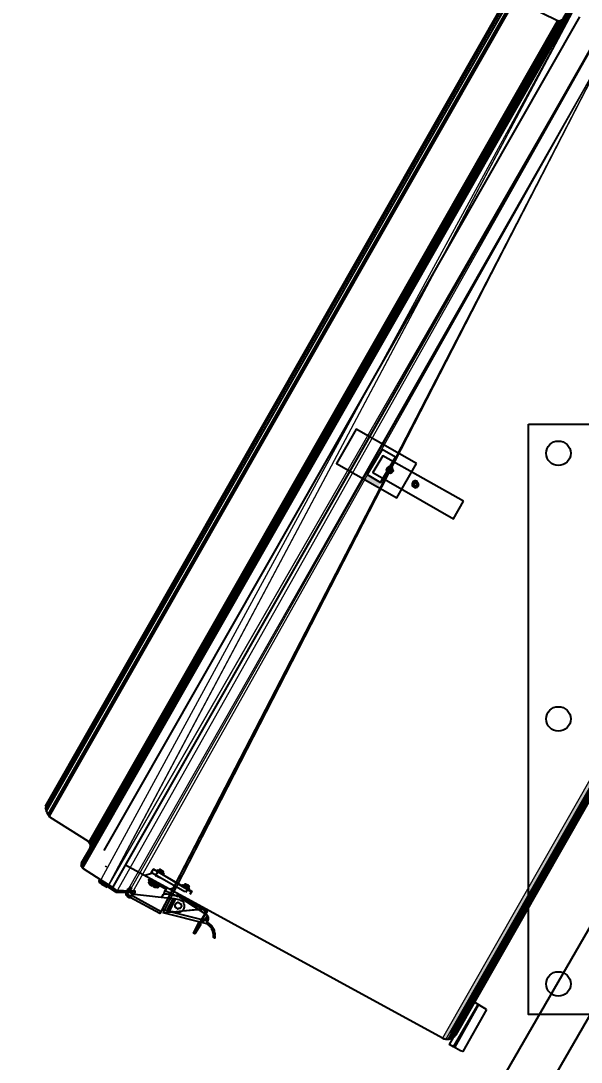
# Model space of a CAD drawing. Header units: feet. Extents: x -17 to 646, y -41 to 598.
# Drawn here: x 632.475 to 633.141, y 594.082 to 595.32 of the extents above; entities that cross this region are included whole.
import ezdxf
from ezdxf import colors
from ezdxf.entities.mleader import LeaderData, LeaderLine
from ezdxf.math import Vec2, Vec3

# ---------------------------------------------------------------- set-up
doc = ezdxf.new("R2010")
doc.units = ezdxf.units.FT
doc.header["$MEASUREMENT"] = 0
for name, color, linetype in [('G-ANNO-TEXT', 1, 'Continuous'), ('PDF2_x-model-project-components-MET$CABLE-GRIPS', 7, 'Continuous'), ('PDF2_x-model-project-components-MET$Enclosure$Exteriopr$Views', 7, 'Continuous')]:
    doc.layers.add(name, color=color, linetype=linetype)
doc.layers.add('PDF2_0', color=7, linetype='Continuous', true_color=0x767676)
doc.styles.add('NEI-A', font='arial.ttf')

msp = doc.modelspace()

# ---------------------------------------------------------------- linework, layer by layer
at = {"layer": 'PDF2_0', "color": 7, "lineweight": 25}
msp.add_lwpolyline([(633.91236, 595.56022), (632.51048, 593.13161), (632.55632, 593.10578), (633.9581, 595.5343), (633.91247, 595.56016)], dxfattribs=at)
at = {"layer": 'PDF2_0', "color": 254, "lineweight": 25, "true_color": 0xdbdbdb}
for points in [[(632.54715, 594.31504), (633.13303, 595.34262)], [(632.54715, 594.31421), (633.13387, 595.34262)], [(632.54715, 594.31671), (633.1322, 595.34179)], [(632.54799, 594.31337), (633.1347, 595.34262)], [(632.54882, 594.31171), (633.13637, 595.34179)]]:
    msp.add_lwpolyline(points, dxfattribs=at)
at = {"layer": 'PDF2_0', "color": 7, "lineweight": 25}
msp.add_lwpolyline([(632.55799, 594.33671), (632.54799, 594.31921), (632.54715, 594.31504), (632.54965, 594.31171), (632.58466, 594.2892), (633.17387, 595.32345), (633.1372, 595.34179), (633.13303, 595.34179), (633.1297, 595.33929), (633.1197, 595.32179)], close=True, dxfattribs=at)
at = {"layer": 'PDF2_0', "color": 7, "lineweight": 0, "true_color": 0xffffff}
for points in [[(633.1297, 595.33929), (632.54799, 594.31921), (633.1197, 595.32179)], [(632.56882, 594.2967), (632.56882, 594.29504), (633.1372, 595.34179)], [(633.1372, 595.34179), (632.57799, 594.2892)], [(632.57882, 594.29004), (633.1372, 595.34179)], [(633.17387, 595.32345), (632.57882, 594.29004), (633.17054, 595.31762), (633.16554, 595.30929), (632.57882, 594.29004)], [(633.16554, 595.30762), (632.58882, 594.28337)], [(632.60049, 594.28254), (633.1722, 595.28678), (632.60132, 594.2792)], [(632.64549, 594.2617), (633.1722, 595.28678), (632.60466, 594.27754)], [(632.64049, 594.25837), (633.1722, 595.28678), (632.64133, 594.26004)], [(632.64216, 594.26087), (633.1722, 595.28678), (632.64299, 594.26254)], [(632.64299, 594.2617), (633.1722, 595.28678), (632.64383, 594.26254)], [(632.64633, 594.2617), (632.64549, 594.26004), (633.1722, 595.28678)], [(632.64549, 594.2592), (632.69466, 594.2642), (632.64466, 594.2592), (632.6955, 594.26337)], [(632.69633, 594.2617), (632.6805, 594.23503), (632.69633, 594.26254), (632.68716, 594.2467)], [(632.6805, 594.23503), (632.69633, 594.26087)], [(632.69466, 594.2567), (632.6805, 594.23503), (632.69633, 594.26004)], [(632.6805, 594.23503), (632.69633, 594.2592)], [(632.69717, 594.25587), (632.68966, 594.24753), (632.6805, 594.23503)], [(632.698, 594.2542), (632.68966, 594.24753), (632.698, 594.25337)], [(632.698, 594.25253), (632.68966, 594.24753), (632.698, 594.2517)], [(632.68883, 594.24587), (632.68216, 594.2342)], [(632.698, 594.2442), (632.69883, 594.2467), (632.69883, 594.2442)], [(632.69967, 594.24337), (632.70217, 594.24337)], [(632.70217, 594.24087), (632.703, 594.24253), (632.70217, 594.24003)], [(632.70217, 594.2392), (632.70383, 594.2417)], [(632.70383, 594.24087), (632.703, 594.23837)], [(632.70383, 594.23337), (632.7055, 594.23753)], [(632.70383, 594.23253), (632.7055, 594.23587), (632.70383, 594.2317), (632.7055, 594.23503)], [(632.70383, 594.23087), (632.70633, 594.23503), (632.70383, 594.23003), (632.70633, 594.2342)], [(632.70633, 594.23253), (632.70383, 594.23003), (632.70633, 594.2317)], [(632.70383, 594.23003), (632.70633, 594.23087)], [(632.7055, 594.23087), (632.7055, 594.2292)]]:
    msp.add_lwpolyline(points, dxfattribs=at)
at = {"layer": 'PDF2_0', "color": 252, "lineweight": 0, "const_width": 0.000833}
msp.add_lwpolyline([(633.07928, 594.83966), (633.78017, 594.83966), (633.78017, 594.13878), (633.07928, 594.13878)], close=True, dxfattribs=at)
at = {"layer": 'PDF2_0', "color": 252, "lineweight": 25}
msp.add_lwpolyline([(633.07886, 594.84008), (633.77975, 594.84008), (633.77975, 594.13836), (633.07886, 594.13836)], close=True, dxfattribs=at)
at = {"layer": 'PDF2_0', "color": 7, "lineweight": 0, "true_color": 0xffffff, "const_width": 0.00177}
msp.add_lwpolyline([(632.69883, 594.24545), (632.69967, 594.24462), (632.70175, 594.2442)], dxfattribs=at)
at = {"layer": 'PDF2_0', "color": 252, "lineweight": 25}
for centre in [(633.11428, 594.8055), (633.11428, 594.48964), (633.11428, 594.17461)]:
    msp.add_circle(centre, 0.01458, dxfattribs=at)
at = {"layer": 'PDF2_0', "color": 7, "true_color": 0xffffff, "transparency": 33554559}
for points in [[(633.5314, 595.07093), (633.52723, 595.07593), (632.97635, 594.11002)], [(632.98385, 594.10919), (633.5314, 595.07093), (632.97635, 594.11002)], [(633.5314, 595.0601), (632.98385, 594.10919), (633.5314, 595.07093)], [(632.99969, 594.12752), (633.5314, 595.0601), (632.98385, 594.10919)]]:
    msp.add_solid(points, dxfattribs=at)
at = {"layer": 'PDF2_x-model-project-components-MET$CABLE-GRIPS', "lineweight": 25}
msp.add_lwpolyline([(633.02886, 594.14419), (633.00052, 594.09419), (632.99802, 594.09502), (632.98969, 594.10002), (632.98469, 594.10252), (633.01386, 594.15336)], dxfattribs=at)
at = {"layer": 'PDF2_x-model-project-components-MET$Enclosure$Exteriopr$Views', "lineweight": 25}
for p, q in [((632.90968, 594.78591), (632.91052, 594.78424)), ((632.91135, 594.78424), (632.91135, 594.78758)), ((632.91385, 594.78424), (632.91635, 594.78424)), ((632.6705, 594.29337), (632.6705, 594.2917))]:
    msp.add_line(p, q, dxfattribs=at)
for points in [[(633.1197, 595.32095), (633.11887, 595.32095), (633.11553, 595.31929), (633.1122, 595.32012), (633.06303, 595.34429), (633.05719, 595.34512), (633.05219, 595.34346), (633.04803, 595.33929), (632.50632, 594.38921), (632.50465, 594.38338), (632.50632, 594.37838), (632.50965, 594.37338), (632.55549, 594.34421), (632.55799, 594.34087), (632.55799, 594.33754), (632.55882, 594.33754)], [(632.94552, 594.79341), (632.87385, 594.83425), (632.85051, 594.79341), (632.92218, 594.75257)], [(632.92052, 594.80091), (632.90468, 594.81008), (632.88718, 594.78008), (632.90301, 594.77091)], [(633.00136, 594.74841), (632.90552, 594.80258), (632.89385, 594.78258), (632.98969, 594.72757)], [(632.91635, 594.78258), (632.91718, 594.78341), (632.91718, 594.78424), (632.91802, 594.78508), (632.91802, 594.78424)], [(632.61132, 594.28254), (632.61132, 594.28504), (632.60549, 594.28504), (632.60549, 594.28337), (632.60632, 594.28254), (632.60716, 594.28254), (632.60799, 594.28337), (632.60882, 594.28254), (632.60966, 594.28254), (632.61049, 594.28337), (632.61049, 594.28254)], [(632.63799, 594.29337), (632.63716, 594.29254), (632.63799, 594.29254)], [(632.67383, 594.29004), (632.67466, 594.29087), (632.67466, 594.2917), (632.67133, 594.29337), (632.6705, 594.29337), (632.6755, 594.29004)], [(632.6655, 594.26504), (632.66466, 594.26504), (632.66466, 594.2642), (632.663, 594.2642), (632.66216, 594.26337), (632.66133, 594.2642), (632.65966, 594.26504), (632.65966, 594.26587), (632.65883, 594.26587), (632.65883, 594.2692), (632.6605, 594.27087), (632.66133, 594.27087), (632.66216, 594.2717), (632.6655, 594.27004), (632.6655, 594.2692), (632.66633, 594.26754), (632.66633, 594.2667), (632.6655, 594.26587)]]:
    msp.add_lwpolyline(points, close=True, dxfattribs=at)
at = {"layer": 'PDF2_x-model-project-components-MET$Enclosure$Exteriopr$Views', "color": 254, "lineweight": 25, "true_color": 0xdbdbdb}
for points in [[(632.50465, 594.38254), (633.05303, 595.34429)], [(632.50465, 594.38588), (633.05053, 595.34262)], [(632.50548, 594.37921), (633.05636, 595.34512)], [(632.50798, 594.37588), (633.06053, 595.34512)], [(632.50965, 594.37421), (633.06303, 595.34429)], [(632.55715, 594.34338), (633.11303, 595.31929)], [(632.55715, 594.34254), (633.11387, 595.31929)], [(632.55799, 594.33754), (633.11887, 595.32095)], [(633.11553, 595.31845), (632.55799, 594.34087), (633.11637, 595.31929), (632.55882, 594.34004)], [(632.55799, 594.34171), (633.1147, 595.31845)], [(632.55882, 594.33921), (633.1172, 595.31929)]]:
    msp.add_lwpolyline(points, dxfattribs=at)
at = {"layer": 'PDF2_x-model-project-components-MET$Enclosure$Exteriopr$Views', "color": 9, "lineweight": 0, "true_color": 0xb9b9b9}
for points in [[(632.50465, 594.38338), (633.05303, 595.34429), (632.50465, 594.38254), (633.05386, 595.34429)], [(633.05219, 595.34346), (632.50465, 594.38421), (633.05136, 595.34346), (632.50465, 594.38588), (633.05053, 595.34262), (632.50548, 594.38671), (633.04969, 595.34179), (632.50548, 594.38838), (633.04886, 595.34095), (632.50632, 594.38921)], [(632.55632, 594.34338), (633.11303, 595.31929)], [(632.55715, 594.34254), (633.1147, 595.31929)], [(633.11387, 595.31929), (632.55715, 594.34254)], [(633.11887, 595.32095), (632.55799, 594.33754), (633.1197, 595.32095)], [(632.55799, 594.34087), (633.11637, 595.31929)], [(632.55799, 594.34087), (633.11553, 595.31929), (632.55799, 594.34171)], [(632.55799, 594.34254), (633.1147, 595.31929), (632.55799, 594.34171)], [(633.11887, 595.32095), (632.55882, 594.33837)], [(633.11803, 595.32012), (632.55882, 594.33921)], [(632.55882, 594.34004), (633.1172, 595.32012)], [(633.11637, 595.31929), (632.55882, 594.34004), (633.1172, 595.31929)], [(633.52723, 595.07593), (632.97635, 594.11002)], [(632.98052, 594.10836), (633.53057, 595.0726)], [(633.5314, 595.07093), (632.98302, 594.10836), (633.5314, 595.0701)], [(633.53223, 595.06927), (632.98469, 594.10919)], [(632.98719, 594.11002), (633.53223, 595.06593)], [(632.98802, 594.11002), (633.53223, 595.0651), (632.98802, 594.11086), (633.53223, 595.06427), (632.98969, 594.11169), (633.53223, 595.0626), (632.99136, 594.11336), (633.5314, 595.0601)]]:
    msp.add_lwpolyline(points, dxfattribs=at)
at = {"layer": 'PDF2_x-model-project-components-MET$Enclosure$Exteriopr$Views', "lineweight": 25}
for points in [[(632.57466, 594.33337), (633.1397, 595.32429)], [(632.55799, 594.33671), (633.11887, 595.32095)], [(632.59966, 594.31587), (633.15804, 595.29512)], [(633.5264, 595.06427), (632.98552, 594.11586)], [(632.91635, 594.78841), (632.91635, 594.78924), (632.91218, 594.78924), (632.91135, 594.78841), (632.90968, 594.78591), (632.91052, 594.78424), (632.91052, 594.78341), (632.91135, 594.78341), (632.91468, 594.78174), (632.91635, 594.78258)], [(632.91135, 594.78758), (632.91218, 594.78758), (632.91218, 594.78841), (632.91468, 594.78841), (632.91552, 594.78758), (632.91635, 594.78674), (632.91635, 594.78424)], [(632.91552, 594.78674), (632.91552, 594.78341), (632.91385, 594.78341), (632.91135, 594.78424)], [(632.91135, 594.78258), (632.91302, 594.78174)], [(632.91552, 594.78674), (632.91385, 594.78758), (632.91302, 594.78758), (632.91218, 594.78591), (632.91218, 594.78508), (632.91385, 594.78424)], [(632.91635, 594.78924), (632.91718, 594.78841)], [(632.91802, 594.78591), (632.91718, 594.78758), (632.91635, 594.78841)], [(632.91718, 594.78424), (632.91802, 594.78591)], [(632.94635, 594.77174), (632.94552, 594.77258), (632.94468, 594.77174), (632.94468, 594.77258), (632.94385, 594.77258), (632.94135, 594.77174), (632.94052, 594.76924), (632.94052, 594.76674), (632.94135, 594.76674), (632.94135, 594.76591), (632.94385, 594.76424), (632.94635, 594.76508), (632.94802, 594.76674), (632.94719, 594.76674), (632.94635, 594.76508), (632.94468, 594.76508), (632.94385, 594.76424)], [(632.94635, 594.76841), (632.94719, 594.76758), (632.94635, 594.76674), (632.94552, 594.76674), (632.94552, 594.76591), (632.94385, 594.76591), (632.94218, 594.76674), (632.94385, 594.76591), (632.94135, 594.76924), (632.94218, 594.77008), (632.94218, 594.77091), (632.94635, 594.77091), (632.94635, 594.77008), (632.94719, 594.76841)], [(632.94468, 594.77008), (632.94302, 594.77008), (632.94218, 594.76841), (632.94302, 594.76841), (632.94218, 594.76758), (632.94468, 594.76674), (632.94552, 594.76758), (632.94552, 594.76841), (632.94719, 594.76841)], [(632.94635, 594.76841), (632.94552, 594.76924), (632.94468, 594.77008)], [(632.94635, 594.77174), (632.94719, 594.77091)], [(632.94802, 594.76674), (632.94802, 594.76841), (632.94719, 594.77091)], [(632.94719, 594.77008), (632.94802, 594.76841)], [(632.94635, 594.76591), (632.94719, 594.76591)], [(632.55882, 594.33754), (632.54715, 594.31837)], [(632.57632, 594.31337), (632.57716, 594.31504)], [(632.6705, 594.2842), (632.63216, 594.30587), (632.63133, 594.30587), (632.63049, 594.30671), (632.63299, 594.31087), (632.67883, 594.28504), (632.67633, 594.28087)], [(632.678, 594.2842), (632.63299, 594.31087)], [(632.63716, 594.30837), (632.63799, 594.31004), (632.64549, 594.30587), (632.64466, 594.30421)], [(632.64549, 594.30504), (632.63799, 594.31004)], [(632.64049, 594.30837), (632.63966, 594.30921), (632.63883, 594.31004), (632.64049, 594.30921)], [(632.63883, 594.30921), (632.64383, 594.30671)], [(632.63966, 594.31004), (632.64299, 594.30837), (632.64383, 594.30754), (632.64216, 594.30837), (632.64216, 594.30921)], [(632.63966, 594.30837), (632.63966, 594.30921)], [(632.64049, 594.31087), (632.64466, 594.30837), (632.64466, 594.30754), (632.64383, 594.30754), (632.64383, 594.30587)], [(632.64466, 594.30837), (632.64049, 594.31004), (632.64049, 594.31087), (632.64383, 594.30837), (632.64466, 594.30754)], [(632.56882, 594.2992), (632.56799, 594.2967), (632.57299, 594.2942)], [(632.57799, 594.2892), (632.57216, 594.29254), (632.57216, 594.29337), (632.56882, 594.29504), (632.56882, 594.2967)], [(632.60549, 594.28504), (632.58966, 594.28587), (632.58466, 594.2892), (632.59466, 594.30671)], [(632.63133, 594.30587), (632.62299, 594.30337)], [(632.62883, 594.30004), (632.62716, 594.29837), (632.63966, 594.29087)], [(632.63966, 594.2917), (632.63883, 594.29087), (632.63966, 594.29087), (632.63883, 594.2892), (632.63466, 594.2892), (632.63299, 594.29004), (632.63299, 594.29087), (632.62966, 594.29254), (632.62883, 594.29254), (632.62883, 594.29337), (632.62799, 594.2942), (632.62799, 594.29504), (632.62716, 594.29504), (632.62883, 594.29754)], [(632.64716, 594.28754), (632.62883, 594.29754), (632.62966, 594.30004)], [(632.62883, 594.2967), (632.62883, 594.29837)], [(632.64049, 594.2917), (632.63966, 594.29087), (632.62883, 594.2967)], [(632.63133, 594.2967), (632.63049, 594.2967)], [(632.63799, 594.30754), (632.63549, 594.30337), (632.63716, 594.30254)], [(632.63966, 594.30171), (632.64049, 594.30087), (632.63883, 594.30171), (632.63883, 594.30254)], [(632.64216, 594.30754), (632.64299, 594.30671)], [(632.57049, 594.29587), (632.57049, 594.29504), (632.57799, 594.29087), (632.57882, 594.29004), (632.57799, 594.29004), (632.57799, 594.2892)], [(632.60549, 594.28337), (632.58966, 594.28337), (632.58882, 594.2842), (632.58882, 594.28337), (632.58799, 594.2842), (632.57299, 594.2942), (632.57466, 594.29587)], [(632.60216, 594.2867), (632.60466, 594.28837), (632.60466, 594.2892), (632.60549, 594.28837), (632.60549, 594.2892), (632.60632, 594.2892), (632.60716, 594.28754), (632.60632, 594.28754), (632.60632, 594.2867), (632.60549, 594.2867), (632.60382, 594.28504), (632.60216, 594.2867), (632.60132, 594.28504)], [(632.60466, 594.28837), (632.60549, 594.2867)], [(632.62716, 594.29504), (632.63799, 594.2892)], [(632.62799, 594.29587), (632.63883, 594.2892)], [(632.62883, 594.29254), (632.63133, 594.29087)], [(632.63133, 594.29587), (632.63299, 594.29587)], [(632.63299, 594.29504), (632.63383, 594.29504)], [(632.63383, 594.2942), (632.63466, 594.2942)], [(632.63549, 594.2942), (632.63549, 594.29337)], [(632.63883, 594.29254), (632.63883, 594.2917)], [(632.64549, 594.28087), (632.64716, 594.28587)], [(632.64883, 594.2892), (632.64716, 594.28587), (632.6605, 594.2792), (632.66216, 594.2817)], [(632.64799, 594.2867), (632.64716, 594.28754), (632.64799, 594.2892)], [(632.66133, 594.29004), (632.65216, 594.2867)], [(632.66716, 594.29087), (632.668, 594.29254), (632.6755, 594.28837), (632.67466, 594.2867)], [(632.66966, 594.2917), (632.66966, 594.29254), (632.6705, 594.29337)], [(632.66966, 594.29254), (632.67216, 594.29087), (632.673, 594.29004)], [(632.6705, 594.29254), (632.67466, 594.29087)], [(632.67383, 594.29004), (632.6705, 594.29254)], [(632.67216, 594.2917), (632.67133, 594.29254)], [(632.67383, 594.28754), (632.67133, 594.28337)], [(632.67383, 594.29087), (632.67383, 594.29004)], [(632.67466, 594.2917), (632.6755, 594.29004)], [(632.67466, 594.29004), (632.67466, 594.2892)], [(632.60382, 594.27754), (632.60216, 594.27837), (632.60132, 594.2792), (632.60049, 594.28004), (632.60049, 594.28337)], [(632.60632, 594.27837), (632.60299, 594.28087), (632.60216, 594.28254), (632.60216, 594.28337)], [(632.60382, 594.28004), (632.60216, 594.27837)], [(632.60549, 594.2792), (632.60382, 594.27754), (632.60549, 594.27754)], [(632.64883, 594.2617), (632.64383, 594.26254), (632.64299, 594.2617), (632.64299, 594.26254), (632.64049, 594.25837), (632.60549, 594.27754), (632.60716, 594.28004)], [(632.65883, 594.27504), (632.658, 594.27587), (632.65633, 594.27587), (632.658, 594.27504), (632.65049, 594.2617), (632.64883, 594.2617), (632.65633, 594.27587), (632.61049, 594.28087), (632.60799, 594.28087), (632.60716, 594.28004), (632.64216, 594.26087)], [(632.64299, 594.27754), (632.64466, 594.28087), (632.64549, 594.28087), (632.64549, 594.2817), (632.64883, 594.2817), (632.66383, 594.27837), (632.66466, 594.27754), (632.69633, 594.2567), (632.69717, 594.25587), (632.69717, 594.2542), (632.698, 594.2542), (632.698, 594.2517), (632.69717, 594.2492), (632.69633, 594.24837), (632.69717, 594.24753), (632.69633, 594.24587), (632.64466, 594.2592), (632.64549, 594.26004), (632.64549, 594.26087), (632.64633, 594.2617), (632.64549, 594.26254)], [(632.65049, 594.2617), (632.65133, 594.26087), (632.65883, 594.27504)], [(632.65133, 594.26087), (632.65216, 594.26087), (632.65966, 594.27587), (632.65966, 594.27504)], [(632.65966, 594.27587), (632.663, 594.27504), (632.66383, 594.27504), (632.66466, 594.2742), (632.66716, 594.27337), (632.66883, 594.2717), (632.66883, 594.27004), (632.66966, 594.2692), (632.66966, 594.26587), (632.668, 594.2617), (632.66633, 594.26087), (632.6655, 594.26087), (632.66466, 594.26004), (632.66133, 594.26004), (632.65216, 594.26087)], [(632.65966, 594.27504), (632.658, 594.27504), (632.65883, 594.27587), (632.65966, 594.27504)], [(632.66133, 594.28004), (632.6605, 594.28004)], [(632.6605, 594.2792), (632.66216, 594.27837)], [(632.66133, 594.2792), (632.66133, 594.28004), (632.66216, 594.2792), (632.663, 594.2817)], [(632.693, 594.25837), (632.69466, 594.26087), (632.69466, 594.2617), (632.6855, 594.2667), (632.66216, 594.2792), (632.66133, 594.2792)], [(632.66216, 594.2792), (632.66383, 594.27837)], [(632.663, 594.27837), (632.663, 594.2792)], [(632.66633, 594.2767), (632.66633, 594.27754)], [(632.668, 594.27504), (632.66716, 594.27587), (632.668, 594.27587), (632.66883, 594.2742), (632.66883, 594.27504), (632.66966, 594.27587)], [(632.668, 594.27587), (632.668, 594.27504)], [(632.66966, 594.2742), (632.6705, 594.27504), (632.6705, 594.2742), (632.66966, 594.2742), (632.66883, 594.27504)], [(632.66883, 594.2742), (632.66966, 594.27504)], [(632.66966, 594.2742), (632.66966, 594.27504)], [(632.64299, 594.2617), (632.64049, 594.25837)], [(632.69717, 594.2492), (632.64799, 594.2617)], [(632.6855, 594.2667), (632.68633, 594.26837)], [(632.68633, 594.26587), (632.688, 594.26754)], [(632.69383, 594.2617), (632.69466, 594.2642), (632.6955, 594.26337), (632.69633, 594.26254), (632.69633, 594.26004), (632.69466, 594.2567)], [(632.69466, 594.26004), (632.69633, 594.2592)], [(632.68716, 594.2467), (632.68883, 594.24587), (632.68883, 594.24503), (632.68216, 594.2342), (632.6805, 594.23503), (632.688, 594.24753)], [(632.6805, 594.23503), (632.68716, 594.24753)], [(632.68883, 594.24587), (632.68966, 594.24753)], [(632.69633, 594.24587), (632.698, 594.24503), (632.69883, 594.2442), (632.7005, 594.24253), (632.70133, 594.2417), (632.70217, 594.24087), (632.70217, 594.2392), (632.703, 594.23837), (632.70383, 594.2342), (632.70383, 594.23003), (632.7055, 594.2292), (632.70633, 594.23003), (632.7055, 594.23087), (632.70633, 594.23087), (632.7055, 594.2317), (632.70633, 594.23253), (632.70633, 594.23503), (632.7055, 594.23587), (632.7055, 594.23837), (632.70467, 594.24003), (632.70383, 594.24087), (632.703, 594.24253), (632.703, 594.24337), (632.70133, 594.24503), (632.69967, 594.24587), (632.69883, 594.2467), (632.69633, 594.24837)], [(632.70633, 594.2342), (632.70383, 594.2342)], [(632.98969, 594.10002), (633.01886, 594.15003)], [(632.99136, 594.09919), (633.01969, 594.15003)], [(633.02886, 594.14419), (633.01386, 594.15336)], [(632.99219, 594.11419), (632.98802, 594.11086), (632.98469, 594.10919), (632.98385, 594.10836), (632.98052, 594.10836), (632.97802, 594.10919), (632.97635, 594.11002)]]:
    msp.add_lwpolyline(points, dxfattribs=at)
msp.add_lwpolyline([(633.52715, 595.07674, -0.4090152), (633.5314, 595.0601), (632.99219, 594.11419, -0.4092854), (632.97635, 594.11002), (632.59966, 594.31587)], format="xyb", dxfattribs=at)
at = {"layer": 'PDF2_x-model-project-components-MET$Enclosure$Exteriopr$Views', "color": 9, "true_color": 0xb9b9b9, "transparency": 33554559}
for points in [[(632.50548, 594.37921), (633.05636, 595.34512), (632.50548, 594.38004)], [(632.50798, 594.37588), (633.06053, 595.34512), (632.50715, 594.37671)], [(632.50965, 594.37338), (633.06303, 595.34429), (632.50882, 594.37421)], [(633.11303, 595.31929), (632.55549, 594.34421), (633.1122, 595.32012)], [(632.55632, 594.34338), (633.11303, 595.31929), (632.55549, 594.34421)], [(632.55715, 594.34254), (633.11387, 595.31929), (632.55632, 594.34338)], [(633.11387, 595.31929), (632.55632, 594.34338), (633.11303, 595.31929)], [(633.52806, 595.0751), (632.97635, 594.11002), (633.52723, 595.07593)], [(632.97802, 594.10919), (633.52806, 595.0751), (632.97635, 594.11002)], [(633.53057, 595.0726), (632.97802, 594.10919), (633.52806, 595.0751)], [(632.98052, 594.10836), (633.53057, 595.0726), (632.97802, 594.10919)], [(633.5314, 595.07093), (632.98052, 594.10836), (633.53057, 595.0726)], [(632.98302, 594.10836), (633.5314, 595.07093), (632.98052, 594.10836)], [(633.53223, 595.06927), (632.98385, 594.10836), (633.5314, 595.0701)], [(632.98469, 594.10919), (633.53223, 595.06927), (632.98385, 594.10836)], [(633.53223, 595.06677), (632.98469, 594.10919), (633.53223, 595.06927)], [(632.98719, 594.11002), (633.53223, 595.06677), (632.98469, 594.10919)]]:
    msp.add_solid(points, dxfattribs=at)
at = {"layer": 'PDF2_x-model-project-components-MET$Enclosure$Exteriopr$Views', "color": 252, "true_color": 0x979797, "transparency": 33554559}
for points in [[(632.90301, 594.77091), (632.88468, 594.77424), (632.88718, 594.78008)], [(632.90051, 594.76591), (632.90301, 594.77091), (632.88468, 594.77424)]]:
    msp.add_solid(points, dxfattribs=at)

# ---------------------------------------------------------------- leaders
at = {"layer": 'G-ANNO-TEXT'}
ml = msp.add_multileader_mtext('Standard', dxfattribs=at)
ml.set_content('ENCLOSURE', color=256, style='NEI-A')
ml.set_leader_properties()
ml.build(insert=Vec2(0, 0))
ml.multileader.update_dxf_attribs({"dogleg_length": 0.0625, "arrow_head_size": 0.125})
ctx = ml.context
ctx.base_point, ctx.char_height, ctx.arrow_head_size, ctx.landing_gap_size, ctx.plane_origin = Vec3(631.84997, 595.8241), 0.1, 0.125, 0.09, Vec3(632.89159, 598.98428)
ctx.text_align_type = 2
notes = []
notes.append((ctx, [(0, (1, 1, 0), (632.94336, 595.8241), (-1, 0), 0.0625, [(0, [(633.21395, 595.26192)], 0, [])])]))
ctx.mtext.insert, ctx.mtext.width, ctx.mtext.defined_height, ctx.mtext.alignment, ctx.mtext.flow_direction = Vec3(632.79086, 595.87496), 1, 0.63846, 3, 5
for ctx, leaders in notes:
    for number, flags, end, landing, length, lines in leaders:
        leader = LeaderData()
        leader.index, (leader.has_last_leader_line, leader.has_dogleg_vector, leader.attachment_direction) = number, flags
        leader.last_leader_point, leader.dogleg_vector, leader.dogleg_length = Vec3(end), Vec3(landing), length
        for number, points, colour, breaks in lines:
            line = LeaderLine()
            line.index, line.vertices, line.color, line.breaks = number, Vec3.list(points), colors.encode_raw_color(colour), breaks
            leader.lines.append(line)
        ctx.leaders.append(leader)

doc.saveas('drawing.dxf')
